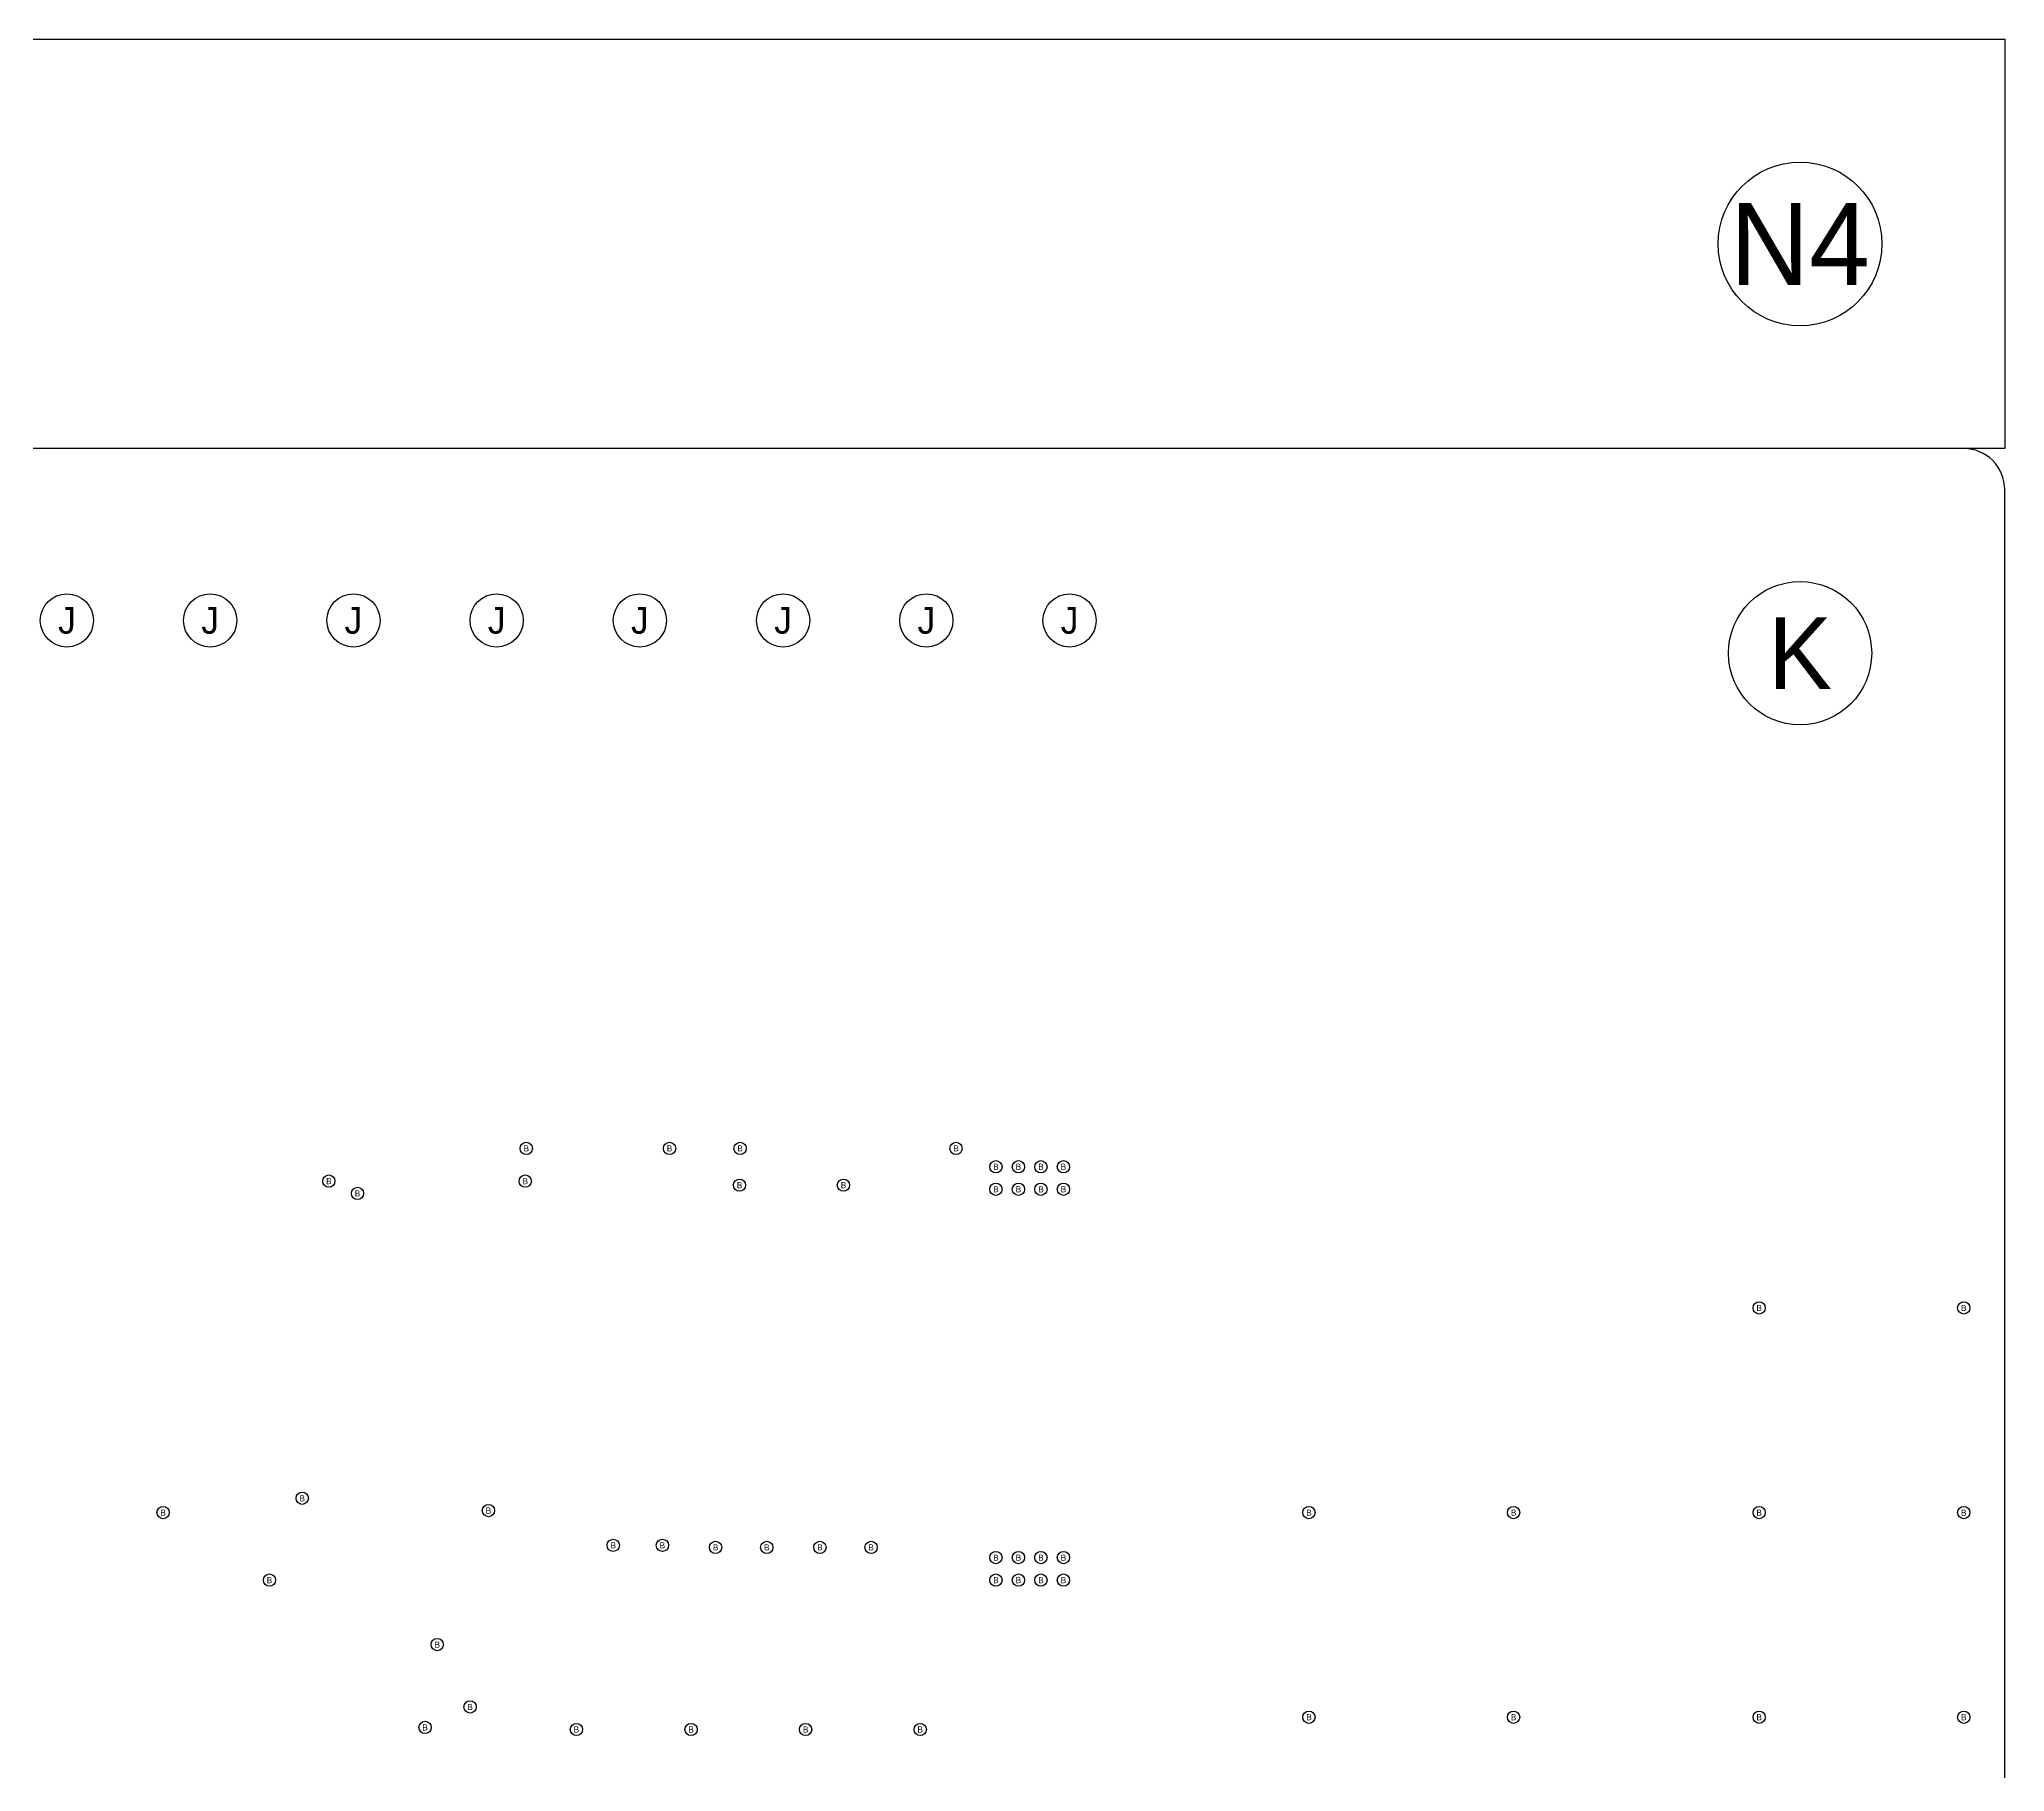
# Model space of a CAD drawing. Extents: x -12 to 315, y -10 to 160.
# Drawn here: x 131.98 to 180, y 117.67 to 160 of the extents above; entities that cross this region are included whole.
import ezdxf
from ezdxf.enums import TextEntityAlignment as Align

# ---------------------------------------------------------------- set-up
doc = ezdxf.new("R2010")
doc.units = 0
doc.layers.get('0').update_dxf_attribs({"linetype": 'CONTINUOUS'})
doc.layers.add('BG_OUTLINE', color=7, linetype='CONTINUOUS')
doc.layers.add('MA_NCLEGEND-1-6', color=231, linetype='CONTINUOUS')

# ---------------------------------------------------------------- blocks, each defined once
blk = doc.blocks.new('FIGURE_CIRCLE')
blk.add_circle((0, 0), 0.5)

msp = doc.modelspace()

# ---------------------------------------------------------------- linework, layer by layer
at = {"layer": 'BG_OUTLINE'}
msp.add_lwpolyline([(0, 150), (0, 160), (180, 160), (180, 150), (0, 150)], dxfattribs=at)
msp.add_lwpolyline([(180, 15), (180, 149, 0.414214), (179, 150), (1, 150, 0.414214), (0, 149), (0, 1, 0.414214), (1, 0), (179, 0, 0.414214), (180, 1), (180, 149)], format="xyb", dxfattribs=at)

# ---------------------------------------------------------------- block references
at = {"layer": 'MA_NCLEGEND-1-6'}
for p, xscale, yscale in [((175, 155), 4, 4), ((175, 145), 3.5, 3.5), ((132.65, 145.8), 1.3, 1.3), ((136.15, 145.8), 1.3, 1.3), ((139.65, 145.8), 1.3, 1.3), ((143.15, 145.8), 1.3, 1.3), ((146.65, 145.8), 1.3, 1.3), ((150.15, 145.8), 1.3, 1.3), ((153.65, 145.8), 1.3, 1.3), ((157.15, 145.8), 1.3, 1.3), ((143.875, 132.9), 0.3, 0.3), ((147.375, 132.9), 0.3, 0.3), ((149.1, 132.9), 0.3, 0.3), ((154.375, 132.9), 0.3, 0.3), ((155.35, 132.45), 0.3, 0.3), ((155.9, 132.45), 0.3, 0.3), ((156.45, 132.45), 0.3, 0.3), ((157, 132.45), 0.3, 0.3), ((139.05, 132.1), 0.3, 0.3), ((143.85, 132.1), 0.3, 0.3), ((149.085, 132), 0.3, 0.3), ((151.625, 132), 0.3, 0.3), ((139.75, 131.8), 0.3, 0.3), ((155.35, 131.9), 0.3, 0.3), ((155.9, 131.9), 0.3, 0.3), ((156.45, 131.9), 0.3, 0.3), ((157, 131.9), 0.3, 0.3), ((174, 129), 0.3, 0.3), ((179, 129), 0.3, 0.3), ((138.4, 124.35), 0.3, 0.3), ((135, 124), 0.3, 0.3), ((142.95, 124.05), 0.3, 0.3), ((163, 124), 0.3, 0.3), ((168, 124), 0.3, 0.3), ((174, 124), 0.3, 0.3), ((179, 124), 0.3, 0.3), ((146, 123.2), 0.3, 0.3), ((147.2, 123.2), 0.3, 0.3), ((148.5, 123.15), 0.3, 0.3), ((149.75, 123.15), 0.3, 0.3), ((151.05, 123.15), 0.3, 0.3), ((152.3, 123.15), 0.3, 0.3), ((155.35, 122.9), 0.3, 0.3), ((155.9, 122.9), 0.3, 0.3), ((156.45, 122.9), 0.3, 0.3), ((157, 122.9), 0.3, 0.3), ((137.6, 122.35), 0.3, 0.3), ((155.35, 122.35), 0.3, 0.3), ((155.9, 122.35), 0.3, 0.3), ((156.45, 122.35), 0.3, 0.3), ((157, 122.35), 0.3, 0.3), ((141.7, 120.775), 0.3, 0.3), ((142.5, 119.25), 0.3, 0.3), ((163, 119), 0.3, 0.3), ((168, 119), 0.3, 0.3), ((174, 119), 0.3, 0.3), ((179, 119), 0.3, 0.3), ((141.4, 118.75), 0.3, 0.3), ((145.1, 118.7), 0.3, 0.3), ((147.9, 118.7), 0.3, 0.3), ((150.7, 118.7), 0.3, 0.3), ((153.5, 118.7), 0.3, 0.3)]:
    msp.add_blockref('FIGURE_CIRCLE', p, dxfattribs=dict(at, xscale=xscale, yscale=yscale))

# ---------------------------------------------------------------- texts
for s, height, p in [('N4', 2, (175, 155)), ('J', 0.65, (132.65, 145.8)), ('J', 0.65, (136.15, 145.8)), ('J', 0.65, (139.65, 145.8)), ('J', 0.65, (143.15, 145.8)), ('J', 0.65, (146.65, 145.8)), ('J', 0.65, (150.15, 145.8)), ('J', 0.65, (153.65, 145.8)), ('J', 0.65, (157.15, 145.8)), ('K', 1.75, (175, 145)), ('B', 0.15, (143.875, 132.9)), ('B', 0.15, (147.375, 132.9)), ('B', 0.15, (149.1, 132.9)), ('B', 0.15, (154.375, 132.9)), ('B', 0.15, (139.05, 132.1)), ('B', 0.15, (143.85, 132.1)), ('B', 0.15, (149.085, 132)), ('B', 0.15, (151.625, 132)), ('B', 0.15, (155.35, 132.45)), ('B', 0.15, (155.9, 132.45)), ('B', 0.15, (156.45, 132.45)), ('B', 0.15, (157, 132.45)), ('B', 0.15, (139.75, 131.8)), ('B', 0.15, (155.35, 131.9)), ('B', 0.15, (155.9, 131.9)), ('B', 0.15, (156.45, 131.9)), ('B', 0.15, (157, 131.9)), ('B', 0.15, (174, 129)), ('B', 0.15, (179, 129)), ('B', 0.15, (138.4, 124.35)), ('B', 0.15, (135, 124)), ('B', 0.15, (142.95, 124.05)), ('B', 0.15, (163, 124)), ('B', 0.15, (168, 124)), ('B', 0.15, (174, 124)), ('B', 0.15, (179, 124)), ('B', 0.15, (146, 123.2)), ('B', 0.15, (147.2, 123.2)), ('B', 0.15, (148.5, 123.15)), ('B', 0.15, (149.75, 123.15)), ('B', 0.15, (151.05, 123.15)), ('B', 0.15, (152.3, 123.15)), ('B', 0.15, (155.35, 122.9)), ('B', 0.15, (155.9, 122.9)), ('B', 0.15, (156.45, 122.9)), ('B', 0.15, (157, 122.9)), ('B', 0.15, (137.6, 122.35)), ('B', 0.15, (155.35, 122.35)), ('B', 0.15, (155.9, 122.35)), ('B', 0.15, (156.45, 122.35)), ('B', 0.15, (157, 122.35)), ('B', 0.15, (141.7, 120.775)), ('B', 0.15, (142.5, 119.25)), ('B', 0.15, (141.4, 118.75)), ('B', 0.15, (145.1, 118.7)), ('B', 0.15, (147.9, 118.7)), ('B', 0.15, (150.7, 118.7)), ('B', 0.15, (153.5, 118.7)), ('B', 0.15, (163, 119)), ('B', 0.15, (168, 119)), ('B', 0.15, (174, 119)), ('B', 0.15, (179, 119))]:
    msp.add_text(s, height=height, dxfattribs=at).set_placement(p, align=Align.MIDDLE_CENTER)

doc.saveas('drawing.dxf')
